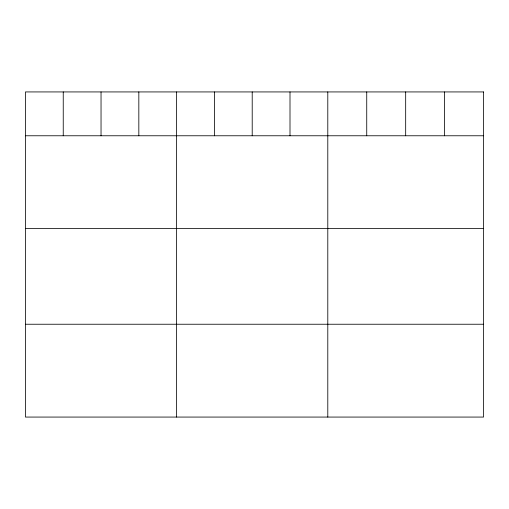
<?xml version="1.0" encoding="UTF-8"?>
<svg xmlns="http://www.w3.org/2000/svg" width="509" height="509" viewBox="0 0 509 509"><rect width="100%" height="100%" fill="white"/><g stroke="black" fill="none" stroke-linecap="round" stroke-linejoin="round"><path stroke-width="0.76" d="M25.45 135.769L483.55 135.769M25.45 228.598L483.55 228.598M25.45 324.239L483.55 324.239M444.611 91.932L444.611 135.769M405.673 91.932L405.673 135.769M366.734 91.932L366.734 135.769M327.796 91.932L327.796 417.068M290.003 91.932L290.003 135.769M252.209 91.932L252.209 135.769M214.416 91.932L214.416 135.769M176.623 91.932L176.623 417.068M138.83 91.932L138.83 135.769M101.037 91.932L101.037 135.769M63.243 91.932L63.243 135.769M483.55 91.932L25.45 91.932L25.45 417.068L483.55 417.068L483.55 91.932"/></g></svg>
